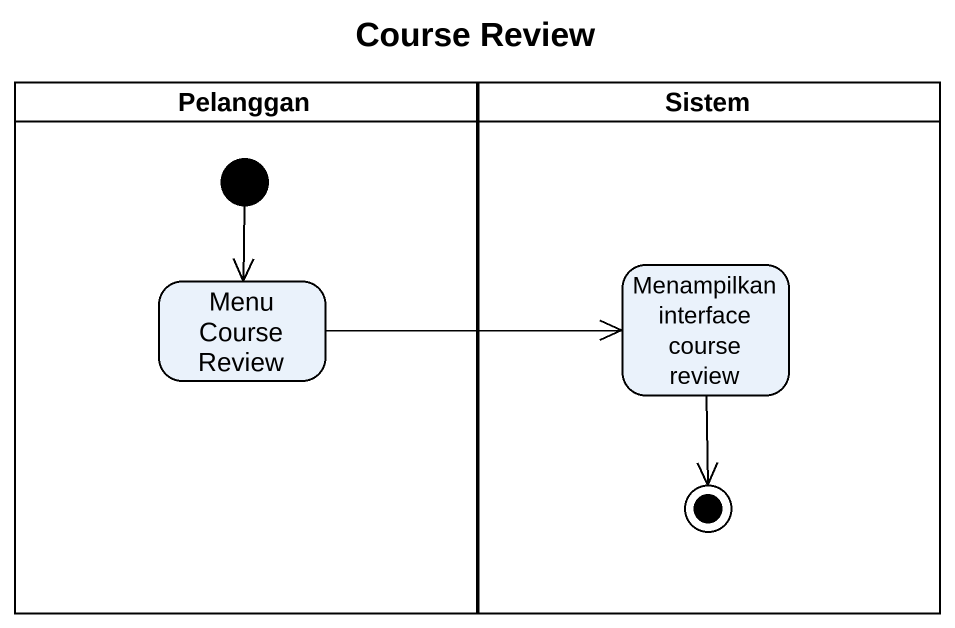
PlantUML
@startuml
title Course Review
hide empty description
state Pelanggan <<partition>> {
  state "Menu Course Review" as Menu_Course_Review
  [*] --> Menu_Course_Review
}
state Sistem <<partition>> {
  state "Menampilkan interface course review" as Menampilkan_interface
  Menampilkan_interface --> [*]
}
Menu_Course_Review -right-> Menampilkan_interface
@enduml
